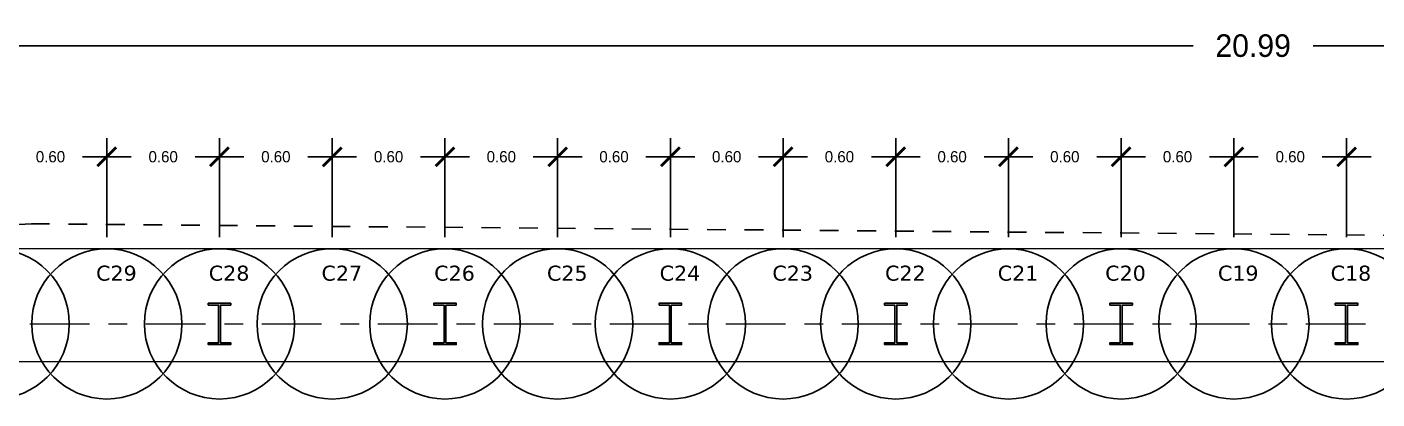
# Model space of a CAD drawing. Header units: millimetres. Extents: x -50 to 161, y 11 to 77.
# Drawn here: x 18.24 to 25.42, y 58.36 to 60.34 of the extents above; entities that cross this region are included whole.
import ezdxf

# ---------------------------------------------------------------- set-up
doc = ezdxf.new("R2010")
doc.units = ezdxf.units.MM
doc.linetypes.add('Centre', pattern=[0.0125, 0.0025, -0.001875, 0.00625, -0.001875])
doc.linetypes.add('IMPORT-AXES _2_', pattern=[50.8, 31.75, -6.35, 6.35, -6.35])
doc.layers.add('1-Site-Limite propriété', color=91, linetype='Centre', lineweight=25)
doc.layers.add('A-DETL-THIN', color=151, linetype='Continuous', lineweight=5)
doc.layers.add('Paroi Soperco', color=7, linetype='Continuous')
doc.dimstyles.get("Standard").update_dxf_attribs({"dimtxt": 0.18, "dimasz": 0.18, "dimexe": 0.18, "dimexo": 0.0625, "dimgap": 0.09, "dimtad": 0, "dimtih": 1, "dimtoh": 1, "dimdec": 4, "dimzin": 0, "dimdsep": 46, "dimtxsty": 'Standard', "dimcen": 0.09, "dimadec": 0, "dimazin": 0, "dimtfac": 1, "dimtdec": 4, "dimtofl": 0, "dimtmove": 0, "dimatfit": 3, "dimfxl": 1, "dimtolj": 1, "dimtzin": 0, "dimarcsym": 0})

# ---------------------------------------------------------------- blocks, each defined once
blk = doc.blocks.new('Family - ___-5017038-DCE - PLAN DE REPERAGE DES FONDATIONS SPECIALES ET PAROIS EXTERIEURES')
at = {"layer": '1-Site-Limite propriété'}
for p, q in [((59.2884, -18.2587), (59.2511, -17.5454)), ((59.1985, -28.9555), (59.2884, -18.2587))]:
    blk.add_line(p, q, dxfattribs=at)
blk = doc.blocks.new('Family - ___-5372236-DCE - PLAN DE REPERAGE DES FONDATIONS SPECIALES ET PAROIS EXTERIEURES')
at = {"layer": '1-Site-Limite propriété'}
for p, q in [((59.2884, -18.2587), (59.2511, -17.5454)), ((59.1985, -28.9555), (59.2884, -18.2587))]:
    blk.add_line(p, q, dxfattribs=at)
blk = doc.blocks.new('_ArchTick')
at = {"color": 0, "linetype": 'ByBlock', "const_width": 0.15}
blk.add_lwpolyline([(-0.5, -0.5), (0.5, 0.5)], dxfattribs=at)
blk = doc.blocks.new('*D174')
at = {"layer": 'Paroi Soperco', "color": 0, "lineweight": -2, "transparency": 16777216}
for p, q in [((14.2679, 59.1307), (14.2679, 60.3365)), ((35.2579, 59.1307), (35.2579, 60.3365)), ((14.2679, 60.2365), (24.4429, 60.2365)), ((35.2579, 60.2365), (25.0829, 60.2365))]:
    blk.add_line(p, q, dxfattribs=at)
at = {"layer": 'Paroi Soperco', "color": 0, "lineweight": -2, "transparency": 16777216, "xscale": 0.1, "yscale": 0.1, "zscale": 0.1, "rotation": 180}
blk.add_blockref('_ArchTick', (14.2679, 60.2365), dxfattribs=at)
at = {"layer": 'Paroi Soperco', "color": 0, "lineweight": -2, "transparency": 16777216, "xscale": 0.1, "yscale": 0.1, "zscale": 0.1}
blk.add_blockref('_ArchTick', (35.2579, 60.2365), dxfattribs=at)
at = {"layer": 'Paroi Soperco', "color": 0, "transparency": 16777216, "insert": (24.7629, 60.2365), "char_height": 0.12, "attachment_point": 5}
blk.add_mtext('\\A1;20.99', dxfattribs=at)
blk = doc.blocks.new('*D270')
at = {"layer": 'Paroi Soperco', "color": 0, "lineweight": -2, "transparency": 16777216}
for p, q in [((25.2604, 59.2181), (25.2604, 59.7454)), ((25.8604, 59.2181), (25.8604, 59.7454)), ((25.2604, 59.6454), (25.3904, 59.6454)), ((25.8604, 59.6454), (25.7304, 59.6454))]:
    blk.add_line(p, q, dxfattribs=at)
at = {"layer": 'Paroi Soperco', "color": 0, "lineweight": -2, "transparency": 16777216, "xscale": 0.1, "yscale": 0.1, "zscale": 0.1, "rotation": 180}
blk.add_blockref('_ArchTick', (25.2604, 59.6454), dxfattribs=at)
at = {"layer": 'Paroi Soperco', "color": 0, "lineweight": -2, "transparency": 16777216, "xscale": 0.1, "yscale": 0.1, "zscale": 0.1}
blk.add_blockref('_ArchTick', (25.8604, 59.6454), dxfattribs=at)
at = {"layer": 'Paroi Soperco', "color": 0, "transparency": 16777216, "insert": (25.5604, 59.6454), "char_height": 0.06, "attachment_point": 5}
blk.add_mtext('\\A1;0.60', dxfattribs=at)
blk = doc.blocks.new('*D271')
at = {"layer": 'Paroi Soperco', "color": 0, "lineweight": -2, "transparency": 16777216}
for p, q in [((24.6604, 59.2181), (24.6604, 59.7454)), ((25.2604, 59.2181), (25.2604, 59.7454)), ((24.6604, 59.6454), (24.7904, 59.6454)), ((25.2604, 59.6454), (25.1304, 59.6454))]:
    blk.add_line(p, q, dxfattribs=at)
at = {"layer": 'Paroi Soperco', "color": 0, "lineweight": -2, "transparency": 16777216, "xscale": 0.1, "yscale": 0.1, "zscale": 0.1, "rotation": 180}
blk.add_blockref('_ArchTick', (24.6604, 59.6454), dxfattribs=at)
at = {"layer": 'Paroi Soperco', "color": 0, "lineweight": -2, "transparency": 16777216, "xscale": 0.1, "yscale": 0.1, "zscale": 0.1}
blk.add_blockref('_ArchTick', (25.2604, 59.6454), dxfattribs=at)
at = {"layer": 'Paroi Soperco', "color": 0, "transparency": 16777216, "insert": (24.9604, 59.6454), "char_height": 0.06, "attachment_point": 5}
blk.add_mtext('\\A1;0.60', dxfattribs=at)
blk = doc.blocks.new('*D272')
at = {"layer": 'Paroi Soperco', "color": 0, "lineweight": -2, "transparency": 16777216}
for p, q in [((24.0604, 59.2181), (24.0604, 59.7454)), ((24.6604, 59.2181), (24.6604, 59.7454)), ((24.0604, 59.6454), (24.1904, 59.6454)), ((24.6604, 59.6454), (24.5304, 59.6454))]:
    blk.add_line(p, q, dxfattribs=at)
at = {"layer": 'Paroi Soperco', "color": 0, "lineweight": -2, "transparency": 16777216, "xscale": 0.1, "yscale": 0.1, "zscale": 0.1, "rotation": 180}
blk.add_blockref('_ArchTick', (24.0604, 59.6454), dxfattribs=at)
at = {"layer": 'Paroi Soperco', "color": 0, "lineweight": -2, "transparency": 16777216, "xscale": 0.1, "yscale": 0.1, "zscale": 0.1}
blk.add_blockref('_ArchTick', (24.6604, 59.6454), dxfattribs=at)
at = {"layer": 'Paroi Soperco', "color": 0, "transparency": 16777216, "insert": (24.3604, 59.6454), "char_height": 0.06, "attachment_point": 5}
blk.add_mtext('\\A1;0.60', dxfattribs=at)
blk = doc.blocks.new('*D273')
at = {"layer": 'Paroi Soperco', "color": 0, "lineweight": -2, "transparency": 16777216}
for p, q in [((23.4604, 59.2181), (23.4604, 59.7454)), ((24.0604, 59.2181), (24.0604, 59.7454)), ((23.4604, 59.6454), (23.5904, 59.6454)), ((24.0604, 59.6454), (23.9304, 59.6454))]:
    blk.add_line(p, q, dxfattribs=at)
at = {"layer": 'Paroi Soperco', "color": 0, "lineweight": -2, "transparency": 16777216, "xscale": 0.1, "yscale": 0.1, "zscale": 0.1, "rotation": 180}
blk.add_blockref('_ArchTick', (23.4604, 59.6454), dxfattribs=at)
at = {"layer": 'Paroi Soperco', "color": 0, "lineweight": -2, "transparency": 16777216, "xscale": 0.1, "yscale": 0.1, "zscale": 0.1}
blk.add_blockref('_ArchTick', (24.0604, 59.6454), dxfattribs=at)
at = {"layer": 'Paroi Soperco', "color": 0, "transparency": 16777216, "insert": (23.7604, 59.6454), "char_height": 0.06, "attachment_point": 5}
blk.add_mtext('\\A1;0.60', dxfattribs=at)
blk = doc.blocks.new('*D274')
at = {"layer": 'Paroi Soperco', "color": 0, "lineweight": -2, "transparency": 16777216}
for p, q in [((22.8604, 59.2181), (22.8604, 59.7454)), ((23.4604, 59.2181), (23.4604, 59.7454)), ((22.8604, 59.6454), (22.9904, 59.6454)), ((23.4604, 59.6454), (23.3304, 59.6454))]:
    blk.add_line(p, q, dxfattribs=at)
at = {"layer": 'Paroi Soperco', "color": 0, "lineweight": -2, "transparency": 16777216, "xscale": 0.1, "yscale": 0.1, "zscale": 0.1, "rotation": 180}
blk.add_blockref('_ArchTick', (22.8604, 59.6454), dxfattribs=at)
at = {"layer": 'Paroi Soperco', "color": 0, "lineweight": -2, "transparency": 16777216, "xscale": 0.1, "yscale": 0.1, "zscale": 0.1}
blk.add_blockref('_ArchTick', (23.4604, 59.6454), dxfattribs=at)
at = {"layer": 'Paroi Soperco', "color": 0, "transparency": 16777216, "insert": (23.1604, 59.6454), "char_height": 0.06, "attachment_point": 5}
blk.add_mtext('\\A1;0.60', dxfattribs=at)
blk = doc.blocks.new('*D275')
at = {"layer": 'Paroi Soperco', "color": 0, "lineweight": -2, "transparency": 16777216}
for p, q in [((22.2604, 59.2181), (22.2604, 59.7454)), ((22.8604, 59.2181), (22.8604, 59.7454)), ((22.2604, 59.6454), (22.3904, 59.6454)), ((22.8604, 59.6454), (22.7304, 59.6454))]:
    blk.add_line(p, q, dxfattribs=at)
at = {"layer": 'Paroi Soperco', "color": 0, "lineweight": -2, "transparency": 16777216, "xscale": 0.1, "yscale": 0.1, "zscale": 0.1, "rotation": 180}
blk.add_blockref('_ArchTick', (22.2604, 59.6454), dxfattribs=at)
at = {"layer": 'Paroi Soperco', "color": 0, "lineweight": -2, "transparency": 16777216, "xscale": 0.1, "yscale": 0.1, "zscale": 0.1}
blk.add_blockref('_ArchTick', (22.8604, 59.6454), dxfattribs=at)
at = {"layer": 'Paroi Soperco', "color": 0, "transparency": 16777216, "insert": (22.5604, 59.6454), "char_height": 0.06, "attachment_point": 5}
blk.add_mtext('\\A1;0.60', dxfattribs=at)
blk = doc.blocks.new('*D276')
at = {"layer": 'Paroi Soperco', "color": 0, "lineweight": -2, "transparency": 16777216}
for p, q in [((21.6604, 59.2181), (21.6604, 59.7454)), ((22.2604, 59.2181), (22.2604, 59.7454)), ((21.6604, 59.6454), (21.7904, 59.6454)), ((22.2604, 59.6454), (22.1304, 59.6454))]:
    blk.add_line(p, q, dxfattribs=at)
at = {"layer": 'Paroi Soperco', "color": 0, "lineweight": -2, "transparency": 16777216, "xscale": 0.1, "yscale": 0.1, "zscale": 0.1, "rotation": 180}
blk.add_blockref('_ArchTick', (21.6604, 59.6454), dxfattribs=at)
at = {"layer": 'Paroi Soperco', "color": 0, "lineweight": -2, "transparency": 16777216, "xscale": 0.1, "yscale": 0.1, "zscale": 0.1}
blk.add_blockref('_ArchTick', (22.2604, 59.6454), dxfattribs=at)
at = {"layer": 'Paroi Soperco', "color": 0, "transparency": 16777216, "insert": (21.9604, 59.6454), "char_height": 0.06, "attachment_point": 5}
blk.add_mtext('\\A1;0.60', dxfattribs=at)
blk = doc.blocks.new('*D277')
at = {"layer": 'Paroi Soperco', "color": 0, "lineweight": -2, "transparency": 16777216}
for p, q in [((21.0604, 59.2181), (21.0604, 59.7454)), ((21.6604, 59.2181), (21.6604, 59.7454)), ((21.0604, 59.6454), (21.1904, 59.6454)), ((21.6604, 59.6454), (21.5304, 59.6454))]:
    blk.add_line(p, q, dxfattribs=at)
at = {"layer": 'Paroi Soperco', "color": 0, "lineweight": -2, "transparency": 16777216, "xscale": 0.1, "yscale": 0.1, "zscale": 0.1, "rotation": 180}
blk.add_blockref('_ArchTick', (21.0604, 59.6454), dxfattribs=at)
at = {"layer": 'Paroi Soperco', "color": 0, "lineweight": -2, "transparency": 16777216, "xscale": 0.1, "yscale": 0.1, "zscale": 0.1}
blk.add_blockref('_ArchTick', (21.6604, 59.6454), dxfattribs=at)
at = {"layer": 'Paroi Soperco', "color": 0, "transparency": 16777216, "insert": (21.3604, 59.6454), "char_height": 0.06, "attachment_point": 5}
blk.add_mtext('\\A1;0.60', dxfattribs=at)
blk = doc.blocks.new('*D278')
at = {"layer": 'Paroi Soperco', "color": 0, "lineweight": -2, "transparency": 16777216}
for p, q in [((20.4604, 59.2181), (20.4604, 59.7454)), ((21.0604, 59.2181), (21.0604, 59.7454)), ((20.4604, 59.6454), (20.5904, 59.6454)), ((21.0604, 59.6454), (20.9304, 59.6454))]:
    blk.add_line(p, q, dxfattribs=at)
at = {"layer": 'Paroi Soperco', "color": 0, "lineweight": -2, "transparency": 16777216, "xscale": 0.1, "yscale": 0.1, "zscale": 0.1, "rotation": 180}
blk.add_blockref('_ArchTick', (20.4604, 59.6454), dxfattribs=at)
at = {"layer": 'Paroi Soperco', "color": 0, "lineweight": -2, "transparency": 16777216, "xscale": 0.1, "yscale": 0.1, "zscale": 0.1}
blk.add_blockref('_ArchTick', (21.0604, 59.6454), dxfattribs=at)
at = {"layer": 'Paroi Soperco', "color": 0, "transparency": 16777216, "insert": (20.7604, 59.6454), "char_height": 0.06, "attachment_point": 5}
blk.add_mtext('\\A1;0.60', dxfattribs=at)
blk = doc.blocks.new('*D279')
at = {"layer": 'Paroi Soperco', "color": 0, "lineweight": -2, "transparency": 16777216}
for p, q in [((19.8604, 59.2181), (19.8604, 59.7454)), ((20.4604, 59.2181), (20.4604, 59.7454)), ((19.8604, 59.6454), (19.9904, 59.6454)), ((20.4604, 59.6454), (20.3304, 59.6454))]:
    blk.add_line(p, q, dxfattribs=at)
at = {"layer": 'Paroi Soperco', "color": 0, "lineweight": -2, "transparency": 16777216, "xscale": 0.1, "yscale": 0.1, "zscale": 0.1, "rotation": 180}
blk.add_blockref('_ArchTick', (19.8604, 59.6454), dxfattribs=at)
at = {"layer": 'Paroi Soperco', "color": 0, "lineweight": -2, "transparency": 16777216, "xscale": 0.1, "yscale": 0.1, "zscale": 0.1}
blk.add_blockref('_ArchTick', (20.4604, 59.6454), dxfattribs=at)
at = {"layer": 'Paroi Soperco', "color": 0, "transparency": 16777216, "insert": (20.1604, 59.6454), "char_height": 0.06, "attachment_point": 5}
blk.add_mtext('\\A1;0.60', dxfattribs=at)
blk = doc.blocks.new('*D280')
at = {"layer": 'Paroi Soperco', "color": 0, "lineweight": -2, "transparency": 16777216}
for p, q in [((19.2604, 59.2181), (19.2604, 59.7454)), ((19.8604, 59.2181), (19.8604, 59.7454)), ((19.2604, 59.6454), (19.3904, 59.6454)), ((19.8604, 59.6454), (19.7304, 59.6454))]:
    blk.add_line(p, q, dxfattribs=at)
at = {"layer": 'Paroi Soperco', "color": 0, "lineweight": -2, "transparency": 16777216, "xscale": 0.1, "yscale": 0.1, "zscale": 0.1, "rotation": 180}
blk.add_blockref('_ArchTick', (19.2604, 59.6454), dxfattribs=at)
at = {"layer": 'Paroi Soperco', "color": 0, "lineweight": -2, "transparency": 16777216, "xscale": 0.1, "yscale": 0.1, "zscale": 0.1}
blk.add_blockref('_ArchTick', (19.8604, 59.6454), dxfattribs=at)
at = {"layer": 'Paroi Soperco', "color": 0, "transparency": 16777216, "insert": (19.5604, 59.6454), "char_height": 0.06, "attachment_point": 5}
blk.add_mtext('\\A1;0.60', dxfattribs=at)
blk = doc.blocks.new('*D281')
at = {"layer": 'Paroi Soperco', "color": 0, "lineweight": -2, "transparency": 16777216}
for p, q in [((18.6604, 59.2181), (18.6604, 59.7454)), ((19.2604, 59.2181), (19.2604, 59.7454)), ((18.6604, 59.6454), (18.7904, 59.6454)), ((19.2604, 59.6454), (19.1304, 59.6454))]:
    blk.add_line(p, q, dxfattribs=at)
at = {"layer": 'Paroi Soperco', "color": 0, "lineweight": -2, "transparency": 16777216, "xscale": 0.1, "yscale": 0.1, "zscale": 0.1, "rotation": 180}
blk.add_blockref('_ArchTick', (18.6604, 59.6454), dxfattribs=at)
at = {"layer": 'Paroi Soperco', "color": 0, "lineweight": -2, "transparency": 16777216, "xscale": 0.1, "yscale": 0.1, "zscale": 0.1}
blk.add_blockref('_ArchTick', (19.2604, 59.6454), dxfattribs=at)
at = {"layer": 'Paroi Soperco', "color": 0, "transparency": 16777216, "insert": (18.9604, 59.6454), "char_height": 0.06, "attachment_point": 5}
blk.add_mtext('\\A1;0.60', dxfattribs=at)
blk = doc.blocks.new('*D282')
at = {"layer": 'Paroi Soperco', "color": 0, "lineweight": -2, "transparency": 16777216}
for p, q in [((18.0604, 59.2181), (18.0604, 59.7454)), ((18.6604, 59.2181), (18.6604, 59.7454)), ((18.0604, 59.6454), (18.1904, 59.6454)), ((18.6604, 59.6454), (18.5304, 59.6454))]:
    blk.add_line(p, q, dxfattribs=at)
at = {"layer": 'Paroi Soperco', "color": 0, "lineweight": -2, "transparency": 16777216, "xscale": 0.1, "yscale": 0.1, "zscale": 0.1, "rotation": 180}
blk.add_blockref('_ArchTick', (18.0604, 59.6454), dxfattribs=at)
at = {"layer": 'Paroi Soperco', "color": 0, "lineweight": -2, "transparency": 16777216, "xscale": 0.1, "yscale": 0.1, "zscale": 0.1}
blk.add_blockref('_ArchTick', (18.6604, 59.6454), dxfattribs=at)
at = {"layer": 'Paroi Soperco', "color": 0, "transparency": 16777216, "insert": (18.3604, 59.6454), "char_height": 0.06, "attachment_point": 5}
blk.add_mtext('\\A1;0.60', dxfattribs=at)

msp = doc.modelspace()

# ---------------------------------------------------------------- linework, layer by layer
at = {"layer": 'A-DETL-THIN'}
for p, q in [((35.2579, 59.1556), (14.2679, 59.1556)), ((14.8679, 58.5556), (34.6579, 58.5556))]:
    msp.add_line(p, q, dxfattribs=at)
at = {"layer": 'A-DETL-THIN', "color": 30, "linetype": 'IMPORT-AXES _2_', "ltscale": 0.01, "true_color": 0xf26722}
msp.add_line((12.0763, 58.7556), (36.6406, 58.7556), dxfattribs=at)
at = {"layer": 'Paroi Soperco'}
for points in [[(19.2004, 58.8556), (19.2004, 58.8656), (19.3204, 58.8656), (19.3204, 58.8556), (19.2654, 58.8556), (19.2654, 58.6556), (19.3204, 58.6556), (19.3204, 58.6556), (19.3204, 58.6456), (19.2004, 58.6456), (19.2004, 58.6556), (19.2554, 58.6556), (19.2554, 58.8556), (19.2004, 58.8556)], [(20.4004, 58.8556), (20.4004, 58.8656), (20.5204, 58.8656), (20.5204, 58.8556), (20.4654, 58.8556), (20.4654, 58.6556), (20.5204, 58.6556), (20.5204, 58.6556), (20.5204, 58.6456), (20.4004, 58.6456), (20.4004, 58.6556), (20.4554, 58.6556), (20.4554, 58.8556), (20.4004, 58.8556)], [(21.6004, 58.8556), (21.6004, 58.8656), (21.7204, 58.8656), (21.7204, 58.8556), (21.6654, 58.8556), (21.6654, 58.6556), (21.7204, 58.6556), (21.7204, 58.6556), (21.7204, 58.6456), (21.6004, 58.6456), (21.6004, 58.6556), (21.6554, 58.6556), (21.6554, 58.8556), (21.6004, 58.8556)], [(22.8004, 58.8556), (22.8004, 58.8656), (22.9204, 58.8656), (22.9204, 58.8556), (22.8654, 58.8556), (22.8654, 58.6556), (22.9204, 58.6556), (22.9204, 58.6556), (22.9204, 58.6456), (22.8004, 58.6456), (22.8004, 58.6556), (22.8554, 58.6556), (22.8554, 58.8556), (22.8004, 58.8556)], [(24.0004, 58.8556), (24.0004, 58.8656), (24.1204, 58.8656), (24.1204, 58.8556), (24.0654, 58.8556), (24.0654, 58.6556), (24.1204, 58.6556), (24.1204, 58.6556), (24.1204, 58.6456), (24.0004, 58.6456), (24.0004, 58.6556), (24.0554, 58.6556), (24.0554, 58.8556), (24.0004, 58.8556)], [(25.2004, 58.8556), (25.2004, 58.8656), (25.3204, 58.8656), (25.3204, 58.8556), (25.2654, 58.8556), (25.2654, 58.6556), (25.3204, 58.6556), (25.3204, 58.6556), (25.3204, 58.6456), (25.2004, 58.6456), (25.2004, 58.6556), (25.2554, 58.6556), (25.2554, 58.8556), (25.2004, 58.8556)]]:
    msp.add_lwpolyline(points, dxfattribs=at)
for centre in [(18.0604, 58.7556), (18.6604, 58.7556), (19.2604, 58.7556), (19.8604, 58.7556), (20.4604, 58.7556), (21.0604, 58.7556), (21.6604, 58.7556), (22.2604, 58.7556), (22.8604, 58.7556), (23.4604, 58.7556), (24.0604, 58.7556), (24.6604, 58.7556), (25.2604, 58.7556)]:
    msp.add_circle(centre, 0.4, dxfattribs=at)

# ---------------------------------------------------------------- block references
at = {"layer": '1-Site-Limite propriété', "rotation": 90.0000000000001}
for name in ['Family - ___-5017038-DCE - PLAN DE REPERAGE DES FONDATIONS SPECIALES ET PAROIS EXTERIEURES', 'Family - ___-5372236-DCE - PLAN DE REPERAGE DES FONDATIONS SPECIALES ET PAROIS EXTERIEURES']:
    msp.add_blockref(name, (0, 0), dxfattribs=at)

# ---------------------------------------------------------------- texts
at = {"layer": 'Paroi Soperco', "char_height": 0.08, "attachment_point": 1}
for s, insert in [('{\\fVerdana|b0|i0|c0|p34;C29}', (18.6033, 59.0657)), ('{\\fVerdana|b0|i0|c0|p34;C28}', (19.2033, 59.0657)), ('{\\fVerdana|b0|i0|c0|p34;C27}', (19.8033, 59.0657)), ('{\\fVerdana|b0|i0|c0|p34;C26}', (20.4033, 59.0657)), ('{\\fVerdana|b0|i0|c0|p34;C25}', (21.0033, 59.0657)), ('{\\fVerdana|b0|i0|c0|p34;C24}', (21.6033, 59.0657)), ('{\\fVerdana|b0|i0|c0|p34;C23}', (22.2033, 59.0657)), ('{\\fVerdana|b0|i0|c0|p34;C22}', (22.8033, 59.0657)), ('{\\fVerdana|b0|i0|c0|p34;C21}', (23.4033, 59.0657)), ('{\\fVerdana|b0|i0|c0|p34;C20}', (23.9753, 59.0657)), ('{\\fVerdana|b0|i0|c0|p34;C19}', (24.5753, 59.0657)), ('{\\fVerdana|b0|i0|c0|p34;C18}', (25.1753, 59.0657))]:
    msp.add_mtext_dynamic_manual_height_columns(s, width=0.422374, gutter_width=1, heights=[0], dxfattribs=dict(at, insert=insert))

# ---------------------------------------------------------------- dimensions: what is measured, and where the dimension line sits
at = {"layer": 'Paroi Soperco', "color": 1}
dim = msp.add_aligned_dim(p1=(14.2679, 59.0682), p2=(35.2579, 59.0682), distance=1.1683, dimstyle='Standard', override={"dimtxt": 0.12, "dimasz": 0.1, "dimexe": 0.1, "dimdec": 2, "dimblk1": 'ArchTick', "dimblk2": 'ArchTick', "dimsah": 1}, dxfattribs=at)
dim.commit()
dim.dimension.update_dxf_attribs({"geometry": '*D174', "text_midpoint": (24.7629, 60.2365)})
for base, p1, p2, picture, middle in [((18.0604, 59.6454), (18.6604, 59.1556), (18.0604, 59.1556), '*D282', (18.3604, 59.6454)), ((18.6604, 59.6454), (19.2604, 59.1556), (18.6604, 59.1556), '*D281', (18.9604, 59.6454)), ((19.2604, 59.6454), (19.8604, 59.1556), (19.2604, 59.1556), '*D280', (19.5604, 59.6454)), ((19.8604, 59.6454), (20.4604, 59.1556), (19.8604, 59.1556), '*D279', (20.1604, 59.6454)), ((20.4604, 59.6454), (21.0604, 59.1556), (20.4604, 59.1556), '*D278', (20.7604, 59.6454)), ((21.0604, 59.6454), (21.6604, 59.1556), (21.0604, 59.1556), '*D277', (21.3604, 59.6454)), ((21.6604, 59.6454), (22.2604, 59.1556), (21.6604, 59.1556), '*D276', (21.9604, 59.6454)), ((22.2604, 59.6454), (22.8604, 59.1556), (22.2604, 59.1556), '*D275', (22.5604, 59.6454)), ((22.8604, 59.6454), (23.4604, 59.1556), (22.8604, 59.1556), '*D274', (23.1604, 59.6454)), ((23.4604, 59.6454), (24.0604, 59.1556), (23.4604, 59.1556), '*D273', (23.7604, 59.6454)), ((24.0604, 59.6454), (24.6604, 59.1556), (24.0604, 59.1556), '*D272', (24.3604, 59.6454)), ((24.6604, 59.6454), (25.2604, 59.1556), (24.6604, 59.1556), '*D271', (24.9604, 59.6454)), ((25.2604, 59.6454), (25.8604, 59.1556), (25.2604, 59.1556), '*D270', (25.5604, 59.6454))]:
    dim = msp.add_linear_dim(base=base, p1=p1, p2=p2, dimstyle='Standard', override={"dimtxt": 0.06, "dimasz": 0.1, "dimexe": 0.1, "dimdec": 2, "dimblk1": 'ArchTick', "dimblk2": 'ArchTick', "dimsah": 1}, dxfattribs=at)
    dim.commit()
    dim.dimension.update_dxf_attribs({"geometry": picture, "text_midpoint": middle})

doc.saveas('drawing.dxf')
